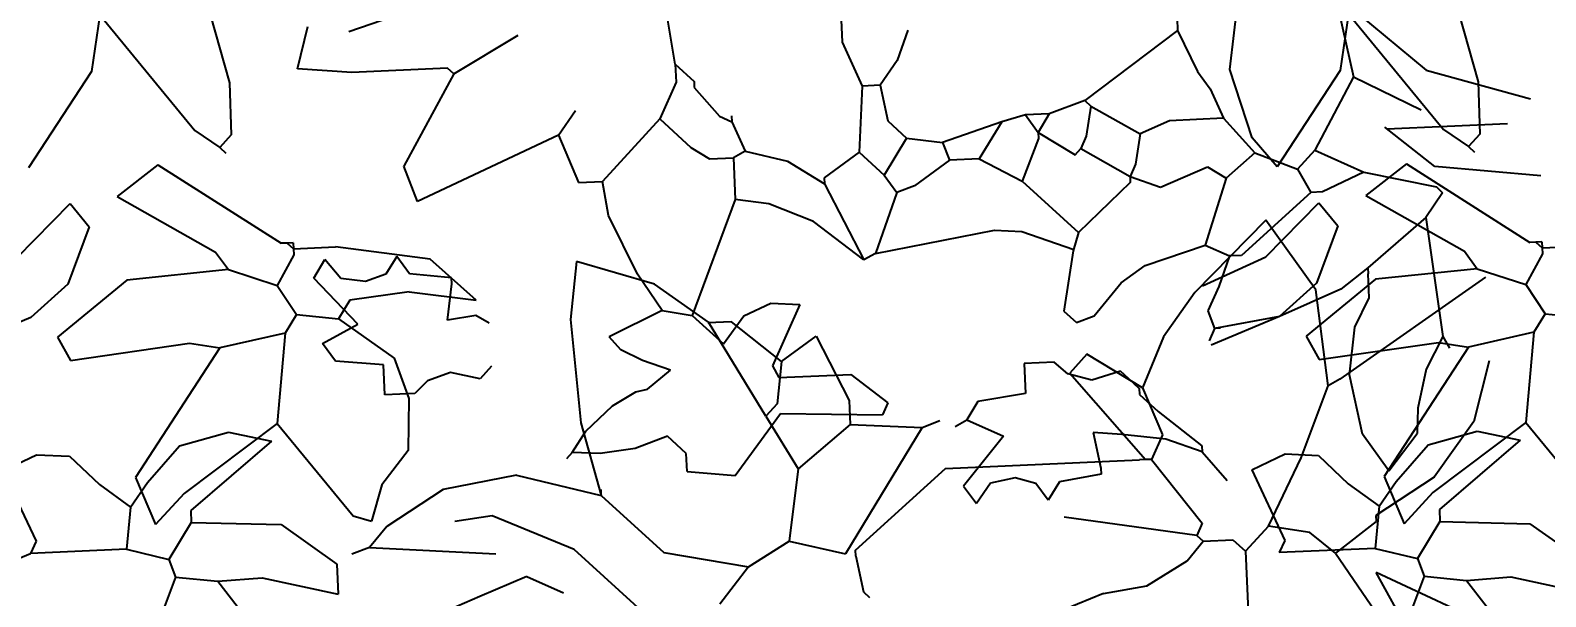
# Model space of a CAD drawing. Header units: inches. Extents: x 745 to 1928, y 308 to 2639.
# Drawn here: x 1653.5 to 1734.2, y 2450.3 to 2480.4 of the extents above; entities that cross this region are included whole.
import ezdxf

# ---------------------------------------------------------------- set-up
doc = ezdxf.new("R2010")
doc.units = ezdxf.units.IN
doc.header["$MEASUREMENT"] = 0
doc.layers.add('G-ANNO-DIM', color=90, linetype='Continuous', lineweight=18)
doc.layers.add('G-HEDGE', color=96, linetype='Continuous', lineweight=25)
doc.styles.add('ARIAL', font='arial.ttf')
doc.dimstyles.new('TICK_36', dxfattribs={"dimtxt": 10, "dimasz": 3.6, "dimexe": 1.8, "dimexo": 1.2, "dimgap": 1.8, "dimtad": 0, "dimdec": 0, "dimzin": 0, "dimdsep": 46, "dimtxsty": 'ARIAL', "dimblk": 'OBLIQUE', "dimcen": 1.8, "dimdle": 1.8, "dimclrd": 256, "dimclrt": 256, "dimadec": 0, "dimazin": 0, "dimtfac": 1, "dimtdec": 0, "dimtmove": 1, "dimatfit": 3, "dimldrblk": 'OPEN90', "dimfxl": 1, "dimtfill": 1, "dimtolj": 1, "dimtzin": 0, "dimarcsym": 0})

# ---------------------------------------------------------------- blocks, each defined once
blk = doc.blocks.new('_Oblique')
at = {"color": 0, "linetype": 'ByBlock', "lineweight": -2}
blk.add_line((-0.5, -0.5), (0.5, 0.5), dxfattribs=at)
blk = doc.blocks.new('*D37')
at = {"layer": 'Defpoints', "color": 0, "transparency": 16777216}
for p in [(1920.195, 2609.029), (1543.521, 2608.302), (1544.011, 2354.302)]:
    blk.add_point(p, dxfattribs=at)
at = {"layer": 'G-ANNO-DIM', "lineweight": -2, "transparency": 16777216}
for p, q in [((1920.191, 2610.829), (1920.407, 2498.85)), ((1920.688, 2353.229), (1920.457, 2473.027))]:
    blk.add_line(p, q, dxfattribs=at)
at = {"layer": 'G-ANNO-DIM', "color": 0, "lineweight": -2, "transparency": 16777216}
for p, q in [((1544.721, 2608.304), (1921.995, 2609.032)), ((1545.211, 2354.304), (1922.485, 2355.032))]:
    blk.add_line(p, q, dxfattribs=at)
at = {"layer": 'G-ANNO-DIM', "lineweight": -2, "transparency": 16777216, "xscale": 3.6, "yscale": 3.6, "zscale": 3.6}
for p, rotation in [((1920.195, 2609.029), 90.11050432522009), ((1920.685, 2355.029), 270.1105043252201)]:
    blk.add_blockref('_Oblique', p, dxfattribs=dict(at, rotation=rotation))
at = {"layer": 'G-ANNO-DIM', "transparency": 16777216, "insert": (1920.432, 2485.938), "char_height": 10, "attachment_point": 5, "rotation": 270.1105, "style": 'ARIAL', "bg_fill": 3, "box_fill_scale": 1.25, "bg_fill_color": 256, "bg_fill_true_color": 13158600, "bg_fill_transparency": 0}
blk.add_mtext('\\A1;254', dxfattribs=at)
blk = doc.blocks.new('_Open90')
at = {"color": 0, "linetype": 'ByBlock', "lineweight": -2}
for p, q in [((-0.5, 0.5), (0, 0)), ((0, 0), (-1, 0)), ((0, 0), (-0.5, -0.5))]:
    blk.add_line(p, q, dxfattribs=at)

msp = doc.modelspace()

# ---------------------------------------------------------------- linework, layer by layer
at = {"layer": 'G-HEDGE'}
for p, q in [((1687.84, 2478.62), (1686.98, 2483.69)), ((1717.352, 2478.336), (1717.869, 2482.65)), ((1670.472, 2480.37), (1675.846, 2482.237)), ((1696.621, 2482.195), (1696.72, 2479.801)), ((1657.218, 2481.259), (1656.761, 2478.238)), ((1657.218, 2481.26), (1662.275, 2475.095)), ((1663.078, 2481.277), (1664.117, 2477.637)), ((1714.547, 2481.061), (1714.575, 2480.423)), ((1723.149, 2481.436), (1723.939, 2477.959)), ((1723.674, 2481.306), (1723.217, 2478.285)), ((1723.674, 2481.306), (1728.731, 2475.142)), ((1724.165, 2481.331), (1727.806, 2478.304)), ((1729.535, 2481.324), (1730.573, 2477.684)), ((1667.74, 2478.381), (1668.279, 2480.64)), ((1676.051, 2478.106), (1679.472, 2480.17)), ((1700.21, 2480.436), (1699.642, 2478.815)), ((1714.575, 2480.423), (1709.629, 2476.697)), ((1714.575, 2480.423), (1715.628, 2478.235)), ((1696.72, 2479.801), (1697.786, 2477.457)), ((1670.621, 2478.188), (1667.74, 2478.381)), ((1675.718, 2478.41), (1670.621, 2478.188)), ((1676.051, 2478.106), (1675.718, 2478.41)), ((1687.84, 2478.62), (1688.837, 2477.706)), ((1687.84, 2478.62), (1687.881, 2477.664)), ((1699.642, 2478.815), (1698.741, 2477.499)), ((1656.761, 2478.238), (1653.423, 2473.114)), ((1664.117, 2477.637), (1664.2, 2474.861)), ((1676.051, 2478.106), (1673.392, 2473.202)), ((1687.881, 2477.664), (1687.009, 2475.711)), ((1688.837, 2477.706), (1688.851, 2477.387)), ((1715.628, 2478.235), (1716.306, 2477.307)), ((1718.535, 2474.698), (1717.352, 2478.336)), ((1723.217, 2478.285), (1719.879, 2473.16)), ((1723.939, 2477.959), (1721.876, 2474.038)), ((1723.939, 2477.959), (1727.527, 2476.2)), ((1727.806, 2478.304), (1733.357, 2476.788)), ((1730.573, 2477.684), (1730.656, 2474.907)), ((1688.851, 2477.387), (1690.195, 2475.85)), ((1697.786, 2477.457), (1697.62, 2473.938)), ((1698.741, 2477.499), (1697.786, 2477.457)), ((1698.741, 2477.499), (1699.143, 2475.601)), ((1716.306, 2477.307), (1717.013, 2475.742)), ((1681.62, 2474.837), (1682.52, 2476.153)), ((1707.745, 2475.976), (1706.471, 2475.921)), ((1707.745, 2475.976), (1707.151, 2474.993)), ((1709.629, 2476.697), (1707.745, 2475.976)), ((1709.629, 2476.697), (1709.962, 2476.392)), ((1709.962, 2476.392), (1709.713, 2474.785)), ((1709.962, 2476.392), (1712.58, 2474.91)), ((1687.009, 2475.711), (1683.961, 2472.385)), ((1687.009, 2475.711), (1688.671, 2474.187)), ((1690.195, 2475.85), (1690.846, 2475.558)), ((1690.832, 2475.878), (1690.846, 2475.558)), ((1690.846, 2475.558), (1691.552, 2473.994)), ((1699.143, 2475.601), (1700.141, 2474.687)), ((1705.211, 2475.547), (1702.066, 2474.452)), ((1705.211, 2475.547), (1704.019, 2473.58)), ((1706.471, 2475.921), (1705.211, 2475.547)), ((1706.471, 2475.921), (1707.151, 2474.993)), ((1714.146, 2475.617), (1712.58, 2474.91)), ((1717.013, 2475.742), (1714.146, 2475.617)), ((1717.013, 2475.742), (1718.69, 2473.899)), ((1728.263, 2473.178), (1725.599, 2475.267)), ((1725.704, 2475.177), (1732.138, 2475.458)), ((1728.731, 2475.142), (1730.046, 2474.242)), ((1662.275, 2475.095), (1663.59, 2474.195)), ((1664.2, 2474.861), (1663.59, 2474.195)), ((1681.62, 2474.837), (1674.112, 2471.318)), ((1681.62, 2474.837), (1682.687, 2472.33)), ((1700.141, 2474.687), (1698.95, 2472.72)), ((1700.141, 2474.687), (1702.066, 2474.452)), ((1702.066, 2474.452), (1702.427, 2473.51)), ((1707.164, 2474.674), (1706.306, 2472.402)), ((1707.151, 2474.993), (1707.164, 2474.674)), ((1707.151, 2474.993), (1709.118, 2473.802)), ((1709.713, 2474.785), (1709.422, 2474.134)), ((1712.58, 2474.91), (1712.331, 2473.303)), ((1719.879, 2473.161), (1718.535, 2474.698)), ((1730.656, 2474.907), (1730.046, 2474.242)), ((1663.59, 2474.195), (1663.923, 2473.891)), ((1688.671, 2474.187), (1689.654, 2473.591)), ((1689.654, 2473.591), (1690.929, 2473.647)), ((1691.552, 2473.994), (1690.929, 2473.647)), ((1690.929, 2473.647), (1691.027, 2471.417)), ((1691.552, 2473.994), (1693.811, 2473.453)), ((1697.62, 2473.938), (1695.764, 2472.581)), ((1697.62, 2473.938), (1698.95, 2472.72)), ((1704.019, 2473.58), (1702.427, 2473.51)), ((1704.019, 2473.58), (1706.306, 2472.402)), ((1709.118, 2473.802), (1709.422, 2474.134)), ((1709.422, 2474.134), (1712.041, 2472.652)), ((1718.69, 2473.899), (1717.152, 2472.556)), ((1718.69, 2473.899), (1720.961, 2473.041)), ((1721.876, 2474.038), (1720.961, 2473.041)), ((1721.876, 2474.038), (1724.48, 2472.875)), ((1730.046, 2474.242), (1730.379, 2473.938)), ((1660.302, 2473.269), (1658.14, 2471.579)), ((1660.302, 2473.269), (1666.867, 2469.087)), ((1674.112, 2471.318), (1673.392, 2473.202)), ((1693.811, 2473.453), (1695.778, 2472.263)), ((1698.95, 2472.72), (1699.629, 2471.792)), ((1702.427, 2473.51), (1700.571, 2472.152)), ((1712.331, 2473.303), (1712.041, 2472.652)), ((1713.661, 2472.085), (1716.168, 2473.152)), ((1716.168, 2473.152), (1717.152, 2472.556)), ((1720.961, 2473.041), (1721.655, 2471.794)), ((1724.48, 2472.875), (1722.291, 2471.822)), ((1724.48, 2472.875), (1728.345, 2472.086)), ((1726.758, 2473.316), (1724.596, 2471.626)), ((1726.758, 2473.316), (1733.324, 2469.134)), ((1733.898, 2472.689), (1728.263, 2473.178)), ((1682.687, 2472.33), (1683.961, 2472.385)), ((1684.282, 2470.567), (1683.961, 2472.385)), ((1695.764, 2472.581), (1695.778, 2472.263)), ((1695.778, 2472.263), (1697.87, 2468.203)), ((1700.571, 2472.152), (1699.629, 2471.792)), ((1706.306, 2472.402), (1709.298, 2469.659)), ((1712.055, 2472.334), (1709.298, 2469.659)), ((1712.041, 2472.652), (1712.055, 2472.334)), ((1712.041, 2472.652), (1713.661, 2472.085)), ((1717.152, 2472.556), (1716.031, 2468.995)), ((1728.345, 2472.086), (1728.677, 2471.782)), ((1652.814, 2468.329), (1655.635, 2471.204)), ((1655.635, 2471.204), (1656.646, 2469.972)), ((1658.14, 2471.579), (1663.377, 2468.615)), ((1691.027, 2471.417), (1688.741, 2465.252)), ((1692.816, 2471.185), (1691.027, 2471.417)), ((1695.202, 2470.244), (1692.816, 2471.185)), ((1699.629, 2471.792), (1698.493, 2468.55)), ((1721.655, 2471.794), (1717.97, 2468.442)), ((1719.27, 2468.375), (1722.091, 2471.251)), ((1722.291, 2471.822), (1721.655, 2471.794)), ((1722.091, 2471.251), (1723.102, 2470.019)), ((1724.596, 2471.626), (1729.834, 2468.662)), ((1728.677, 2471.782), (1727.777, 2470.465)), ((1685.826, 2467.44), (1684.282, 2470.567)), ((1719.271, 2470.325), (1715.482, 2466.475)), ((1721.926, 2466.602), (1719.271, 2470.325)), ((1727.777, 2470.465), (1724.703, 2467.778)), ((1727.777, 2470.465), (1728.693, 2464.121)), ((1656.646, 2469.972), (1655.514, 2466.911)), ((1697.87, 2468.203), (1695.202, 2470.244)), ((1698.493, 2468.55), (1704.824, 2469.784)), ((1704.824, 2469.784), (1706.274, 2469.725)), ((1706.274, 2469.725), (1709.042, 2468.761)), ((1709.298, 2469.659), (1709.021, 2468.69)), ((1723.102, 2470.019), (1721.97, 2466.958)), ((1667.187, 2469.101), (1666.867, 2469.087)), ((1667.505, 2469.115), (1667.187, 2469.101)), ((1667.187, 2469.101), (1667.519, 2468.795)), ((1667.505, 2469.115), (1667.519, 2468.795)), ((1667.519, 2468.795), (1669.749, 2468.893)), ((1667.519, 2468.795), (1667.533, 2468.477)), ((1674.797, 2468.249), (1669.749, 2468.893)), ((1709.021, 2468.69), (1708.523, 2465.476)), ((1712.843, 2467.898), (1716.031, 2468.995)), ((1716.031, 2468.995), (1717.333, 2468.414)), ((1733.643, 2469.148), (1733.324, 2469.134)), ((1733.961, 2469.161), (1733.643, 2469.148)), ((1733.643, 2469.148), (1733.975, 2468.842)), ((1733.961, 2469.161), (1733.975, 2468.842)), ((1733.975, 2468.842), (1736.205, 2468.939)), ((1733.975, 2468.842), (1733.989, 2468.524)), ((1663.377, 2468.615), (1664.056, 2467.687)), ((1667.533, 2468.477), (1666.646, 2466.842)), ((1668.596, 2467.24), (1669.191, 2468.223)), ((1670.043, 2467.217), (1669.191, 2468.223)), ((1673.014, 2468.39), (1672.432, 2467.436)), ((1673.693, 2467.462), (1673.014, 2468.39)), ((1677.238, 2466.052), (1674.797, 2468.249)), ((1682.575, 2468.111), (1682.27, 2465.027)), ((1686.732, 2466.91), (1682.575, 2468.111)), ((1698.493, 2468.55), (1697.87, 2468.203)), ((1711.574, 2466.986), (1712.843, 2467.898)), ((1715.899, 2466.831), (1719.27, 2468.375)), ((1717.333, 2468.414), (1716.765, 2466.793)), ((1717.97, 2468.442), (1717.333, 2468.414)), ((1729.834, 2468.662), (1730.512, 2467.733)), ((1733.989, 2468.524), (1733.103, 2466.889)), ((1658.654, 2467.132), (1654.956, 2464.098)), ((1664.056, 2467.687), (1658.654, 2467.132)), ((1664.056, 2467.687), (1666.646, 2466.842)), ((1670.937, 2464.788), (1668.596, 2467.24)), ((1671.359, 2467.046), (1670.043, 2467.217)), ((1672.432, 2467.436), (1671.359, 2467.046)), ((1675.937, 2467.241), (1673.693, 2467.462)), ((1675.951, 2466.921), (1675.937, 2467.241)), ((1687.134, 2465.501), (1685.826, 2467.44)), ((1725.11, 2467.179), (1721.412, 2464.145)), ((1730.954, 2467.293), (1723.212, 2461.849)), ((1724.703, 2467.778), (1723.258, 2466.638)), ((1724.703, 2467.778), (1724.716, 2467.459)), ((1724.772, 2466.185), (1724.716, 2467.459)), ((1730.512, 2467.733), (1725.11, 2467.179)), ((1730.512, 2467.733), (1733.103, 2466.889)), ((1655.514, 2466.911), (1653.539, 2465.135)), ((1666.646, 2466.842), (1667.672, 2465.291)), ((1673.683, 2466.511), (1670.511, 2466.053)), ((1673.683, 2466.511), (1677.238, 2466.052)), ((1675.716, 2464.996), (1675.951, 2466.921)), ((1689.606, 2464.886), (1686.732, 2466.91)), ((1710.129, 2465.227), (1711.574, 2466.986)), ((1715.482, 2466.475), (1713.826, 2464.099)), ((1716.765, 2466.793), (1716.184, 2465.491)), ((1721.97, 2466.958), (1719.996, 2465.182)), ((1723.258, 2466.638), (1719.996, 2465.182)), ((1722.588, 2461.503), (1721.926, 2466.602)), ((1733.103, 2466.889), (1734.128, 2465.338)), ((1670.511, 2466.053), (1669.916, 2465.069)), ((1687.134, 2465.501), (1684.322, 2464.102)), ((1687.134, 2465.501), (1688.741, 2465.252)), ((1691.492, 2465.23), (1692.929, 2465.907)), ((1692.929, 2465.907), (1694.462, 2465.821)), ((1694.462, 2465.821), (1693.008, 2462.565)), ((1708.523, 2465.476), (1709.187, 2464.866)), ((1716.184, 2465.491), (1716.544, 2464.549)), ((1724.001, 2464.614), (1724.772, 2466.185)), ((1653.539, 2465.135), (1649.9, 2463.612)), ((1667.672, 2465.291), (1667.076, 2464.308)), ((1667.672, 2465.291), (1669.916, 2465.069)), ((1669.067, 2463.748), (1670.937, 2464.788)), ((1669.916, 2465.069), (1672.88, 2462.964)), ((1677.218, 2465.245), (1675.716, 2464.996)), ((1677.928, 2464.833), (1677.218, 2465.245)), ((1682.27, 2465.027), (1682.803, 2459.522)), ((1688.741, 2465.252), (1690.404, 2463.728)), ((1690.838, 2464.907), (1689.564, 2464.852)), ((1692.654, 2459.878), (1689.606, 2464.886)), ((1690.404, 2463.728), (1691.492, 2465.23)), ((1693.485, 2462.787), (1690.838, 2464.907)), ((1709.187, 2464.866), (1710.129, 2465.227)), ((1719.996, 2465.182), (1716.356, 2463.659)), ((1719.996, 2465.182), (1716.544, 2464.549)), ((1734.128, 2465.338), (1733.532, 2464.354)), ((1734.128, 2465.338), (1736.372, 2465.116)), ((1654.956, 2464.098), (1655.648, 2462.852)), ((1667.076, 2464.308), (1663.6, 2463.517)), ((1667.076, 2464.308), (1666.648, 2459.501)), ((1684.946, 2463.409), (1684.322, 2464.102)), ((1693.485, 2462.787), (1695.341, 2464.146)), ((1695.341, 2464.146), (1697.087, 2460.71)), ((1713.826, 2464.099), (1712.698, 2461.391)), ((1716.544, 2464.549), (1716.253, 2463.898)), ((1716.862, 2464.563), (1716.544, 2464.549)), ((1721.412, 2464.145), (1722.104, 2462.899)), ((1723.729, 2462.089), (1724.001, 2464.614)), ((1728.693, 2464.121), (1727.807, 2462.381)), ((1728.693, 2464.121), (1729.039, 2463.498)), ((1733.532, 2464.354), (1730.056, 2463.564)), ((1733.532, 2464.354), (1733.104, 2459.548)), ((1655.648, 2462.852), (1661.992, 2463.766)), ((1663.6, 2463.517), (1659.112, 2456.618)), ((1661.992, 2463.766), (1663.6, 2463.517)), ((1669.746, 2462.82), (1669.067, 2463.748)), ((1686.085, 2462.844), (1684.946, 2463.409)), ((1709.747, 2463.177), (1708.833, 2462.18)), ((1712.698, 2461.391), (1709.747, 2463.177)), ((1722.104, 2462.899), (1728.449, 2463.813)), ((1730.056, 2463.564), (1725.568, 2456.665)), ((1728.449, 2463.813), (1730.056, 2463.564)), ((1672.308, 2462.613), (1669.746, 2462.82)), ((1672.378, 2461.02), (1672.308, 2462.613)), ((1672.88, 2462.964), (1673.654, 2460.828)), ((1678.057, 2462.545), (1677.448, 2461.88)), ((1687.592, 2462.329), (1686.085, 2462.844)), ((1686.359, 2461.318), (1687.592, 2462.329)), ((1693.008, 2462.565), (1693.355, 2461.942)), ((1693.485, 2462.787), (1693.263, 2460.544)), ((1708.003, 2462.758), (1706.41, 2462.688)), ((1706.41, 2462.688), (1706.479, 2461.095)), ((1708.731, 2462.146), (1708.003, 2462.758)), ((1711.536, 2462.273), (1710, 2461.801)), ((1712.2, 2461.663), (1711.536, 2462.273)), ((1727.807, 2462.381), (1727.352, 2460.304)), ((1731.149, 2462.834), (1730.332, 2459.606)), ((1674.643, 2461.762), (1673.971, 2461.089)), ((1675.877, 2462.216), (1674.643, 2461.762)), ((1677.448, 2461.88), (1675.877, 2462.216)), ((1693.355, 2461.942), (1697.178, 2462.109)), ((1697.178, 2462.109), (1699.159, 2460.599)), ((1710, 2461.801), (1708.731, 2462.146)), ((1708.833, 2462.18), (1712.865, 2457.568)), ((1712.2, 2461.663), (1712.533, 2461.359)), ((1721.143, 2457.661), (1722.588, 2461.503)), ((1723.212, 2461.849), (1722.588, 2461.503)), ((1724.413, 2458.919), (1723.729, 2462.089)), ((1673.971, 2461.089), (1672.378, 2461.02)), ((1673.654, 2460.828), (1673.628, 2458.063)), ((1684.489, 2460.441), (1685.747, 2461.171)), ((1685.747, 2461.171), (1686.359, 2461.318)), ((1697.087, 2460.71), (1697.142, 2459.436)), ((1703.945, 2460.666), (1703.349, 2459.682)), ((1706.479, 2461.095), (1703.945, 2460.666)), ((1712.533, 2461.359), (1712.547, 2461.041)), ((1712.547, 2461.041), (1713.545, 2460.127)), ((1712.698, 2461.391), (1713.765, 2458.883)), ((1683.082, 2459.089), (1684.489, 2460.441)), ((1691.028, 2456.733), (1693.438, 2460.03)), ((1693.263, 2460.544), (1692.654, 2459.878)), ((1692.654, 2459.878), (1694.372, 2457.08)), ((1693.438, 2460.03), (1698.868, 2459.948)), ((1699.159, 2460.599), (1698.868, 2459.948)), ((1713.545, 2460.127), (1715.858, 2458.312)), ((1727.352, 2460.304), (1727.321, 2458.954)), ((1661.445, 2458.309), (1664.052, 2459.037)), ((1666.648, 2459.501), (1661.702, 2455.774)), ((1664.052, 2459.037), (1666.354, 2458.557)), ((1666.648, 2459.501), (1670.693, 2454.569)), ((1682.356, 2457.951), (1683.082, 2459.089)), ((1682.803, 2459.522), (1683.9, 2455.666)), ((1697.142, 2459.436), (1694.372, 2457.08)), ((1700.979, 2459.284), (1696.9, 2452.55)), ((1697.142, 2459.436), (1700.979, 2459.284)), ((1700.979, 2459.284), (1701.921, 2459.644)), ((1702.725, 2459.335), (1703.349, 2459.682)), ((1703.349, 2459.682), (1705.302, 2458.81)), ((1710.081, 2459.018), (1710.483, 2457.12)), ((1711.599, 2458.901), (1710.081, 2459.018)), ((1727.901, 2458.356), (1730.508, 2459.083)), ((1733.104, 2459.548), (1728.158, 2455.82)), ((1730.332, 2459.606), (1728.227, 2456.641)), ((1730.508, 2459.083), (1732.81, 2458.604)), ((1733.104, 2459.548), (1737.149, 2454.616)), ((1659.746, 2456.353), (1661.445, 2458.309)), ((1666.354, 2458.557), (1662.047, 2454.858)), ((1687.426, 2458.81), (1685.703, 2458.159)), ((1688.423, 2457.896), (1687.426, 2458.81)), ((1705.302, 2458.81), (1703.183, 2456.163)), ((1713.954, 2458.66), (1711.599, 2458.901)), ((1713.765, 2458.883), (1713.183, 2457.581)), ((1715.872, 2457.993), (1713.954, 2458.66)), ((1715.858, 2458.312), (1715.872, 2457.993)), ((1725.812, 2456.973), (1724.413, 2458.919)), ((1725.812, 2456.973), (1727.321, 2458.954)), ((1726.203, 2456.4), (1727.901, 2458.356)), ((1732.81, 2458.604), (1728.503, 2454.905)), ((1652.058, 2456.976), (1653.844, 2457.824)), ((1653.844, 2457.824), (1655.606, 2457.747)), ((1655.606, 2457.747), (1657.198, 2456.242)), ((1673.628, 2458.063), (1672.216, 2456.232)), ((1682.356, 2457.951), (1682.052, 2457.619)), ((1683.838, 2457.894), (1682.356, 2457.951)), ((1685.703, 2458.159), (1683.838, 2457.894)), ((1688.465, 2456.94), (1688.423, 2457.896)), ((1702.224, 2457.104), (1712.547, 2457.554)), ((1712.865, 2457.568), (1712.547, 2457.554)), ((1713.183, 2457.581), (1712.865, 2457.568)), ((1713.183, 2457.581), (1715.885, 2454.188)), ((1715.872, 2457.993), (1717.215, 2456.456)), ((1718.514, 2457.023), (1720.3, 2457.871)), ((1719.404, 2454.022), (1721.143, 2457.661)), ((1720.3, 2457.871), (1722.062, 2457.794)), ((1722.062, 2457.794), (1723.654, 2456.289)), ((1652.058, 2456.976), (1653.818, 2453.222)), ((1659.112, 2456.618), (1660.179, 2454.111)), ((1679.383, 2456.747), (1675.482, 2455.977)), ((1679.383, 2456.747), (1683.9, 2455.666)), ((1688.465, 2456.94), (1691.028, 2456.733)), ((1694.372, 2457.08), (1693.901, 2453.229)), ((1697.434, 2452.745), (1702.224, 2457.104)), ((1705.919, 2456.596), (1704.623, 2456.311)), ((1707.023, 2456.302), (1705.919, 2456.596)), ((1710.497, 2456.801), (1708.281, 2456.385)), ((1710.483, 2457.12), (1710.497, 2456.801)), ((1718.514, 2457.023), (1720.274, 2453.269)), ((1728.227, 2456.641), (1725.125, 2454.591)), ((1725.568, 2456.665), (1726.635, 2454.158)), ((1657.198, 2456.242), (1658.846, 2455.038)), ((1658.846, 2455.038), (1659.746, 2456.353)), ((1672.216, 2456.232), (1671.663, 2454.293)), ((1675.482, 2455.977), (1672.49, 2454.004)), ((1683.9, 2455.666), (1683.886, 2455.985)), ((1703.183, 2456.163), (1703.862, 2455.235)), ((1704.623, 2456.311), (1703.862, 2455.235)), ((1707.685, 2455.402), (1707.023, 2456.302)), ((1708.281, 2456.385), (1707.685, 2455.402)), ((1723.654, 2456.289), (1725.302, 2455.084)), ((1725.302, 2455.084), (1726.203, 2456.4)), ((1728.158, 2455.82), (1726.635, 2454.158)), ((1658.846, 2455.038), (1658.625, 2452.794)), ((1661.702, 2455.774), (1660.179, 2454.111)), ((1683.9, 2455.666), (1687.224, 2452.619)), ((1725.302, 2455.084), (1725.081, 2452.841)), ((1662.075, 2454.221), (1660.883, 2452.254)), ((1662.047, 2454.858), (1662.075, 2454.221)), ((1662.075, 2454.221), (1666.867, 2454.111)), ((1670.693, 2454.569), (1671.663, 2454.293)), ((1678.1, 2454.572), (1676.1, 2454.281)), ((1682.464, 2452.789), (1678.1, 2454.572)), ((1715.595, 2453.537), (1708.529, 2454.506)), ((1715.885, 2454.188), (1715.595, 2453.537)), ((1725.139, 2454.272), (1722.977, 2452.582)), ((1725.125, 2454.591), (1725.139, 2454.272)), ((1728.531, 2454.268), (1727.339, 2452.3)), ((1728.503, 2454.905), (1728.531, 2454.268)), ((1728.531, 2454.268), (1733.324, 2454.158)), ((1666.867, 2454.111), (1669.832, 2452.005)), ((1672.49, 2454.004), (1671.571, 2452.894)), ((1715.595, 2453.537), (1715.927, 2453.232)), ((1719.404, 2454.022), (1718.184, 2452.692)), ((1721.609, 2453.689), (1719.404, 2454.022)), ((1722.977, 2452.582), (1721.609, 2453.689)), ((1733.324, 2454.158), (1736.288, 2452.052)), ((1649.888, 2451.048), (1653.528, 2452.572)), ((1653.818, 2453.222), (1653.528, 2452.572)), ((1658.625, 2452.794), (1653.528, 2452.572)), ((1658.625, 2452.794), (1660.883, 2452.254)), ((1671.571, 2452.894), (1670.629, 2452.534)), ((1671.571, 2452.894), (1678.29, 2452.549)), ((1686.454, 2449.154), (1682.464, 2452.789)), ((1687.224, 2452.619), (1691.727, 2451.858)), ((1691.727, 2451.858), (1693.901, 2453.229)), ((1693.901, 2453.229), (1696.9, 2452.55)), ((1697.448, 2452.426), (1697.434, 2452.745)), ((1715.079, 2452.176), (1715.927, 2453.232)), ((1715.927, 2453.232), (1717.52, 2453.301)), ((1717.52, 2453.301), (1718.184, 2452.692)), ((1718.184, 2452.692), (1718.323, 2449.506)), ((1720.274, 2453.269), (1719.984, 2452.618)), ((1725.081, 2452.841), (1719.984, 2452.618)), ((1722.977, 2452.582), (1726.386, 2447.623)), ((1725.081, 2452.841), (1727.339, 2452.3)), ((1660.883, 2452.254), (1661.244, 2451.312)), ((1669.832, 2452.005), (1669.902, 2450.413)), ((1691.727, 2451.858), (1690.217, 2449.877)), ((1697.448, 2452.426), (1697.85, 2450.528)), ((1712.938, 2450.854), (1715.079, 2452.176)), ((1727.339, 2452.3), (1727.7, 2451.358)), ((1661.244, 2451.312), (1660.385, 2449.04)), ((1661.244, 2451.312), (1663.488, 2451.091)), ((1663.488, 2451.091), (1665.856, 2451.284)), ((1663.488, 2451.09), (1666.315, 2447.465)), ((1665.856, 2451.284), (1669.902, 2450.413)), ((1679.938, 2451.344), (1677.431, 2450.277)), ((1679.938, 2451.344), (1681.891, 2450.471)), ((1727.464, 2447.366), (1725.132, 2451.56)), ((1734.82, 2447.048), (1725.132, 2451.56)), ((1727.7, 2451.358), (1726.841, 2449.087)), ((1727.7, 2451.358), (1729.944, 2451.137)), ((1729.944, 2451.137), (1732.312, 2451.33)), ((1729.944, 2451.137), (1732.772, 2447.511)), ((1732.312, 2451.33), (1736.358, 2450.459)), ((1677.431, 2450.277), (1673.358, 2448.503)), ((1697.85, 2450.528), (1698.182, 2450.224)), ((1710.621, 2450.447), (1707.173, 2449.02)), ((1710.621, 2450.447), (1712.938, 2450.854))]:
    msp.add_line(p, q, dxfattribs=at)
msp.add_arc((1702.224, 2457.104), 0.0000399, 92.84952, 132.6525, dxfattribs=at)

# ---------------------------------------------------------------- next in the draw order: dimensions: what is measured, and where the dimension line sits
at = {"layer": 'G-ANNO-DIM'}
dim = msp.add_linear_dim(base=(1920.195, 2609.029), p1=(1544.011, 2354.302), p2=(1543.521, 2608.302), angle=90.1105, dimstyle='TICK_36', override={"dimtmove": 0}, dxfattribs=at)
dim.commit()
dim.dimension.update_dxf_attribs({"geometry": '*D37', "text_midpoint": (1920.432, 2485.938), "dimtype": 161})

doc.saveas('drawing.dxf')
